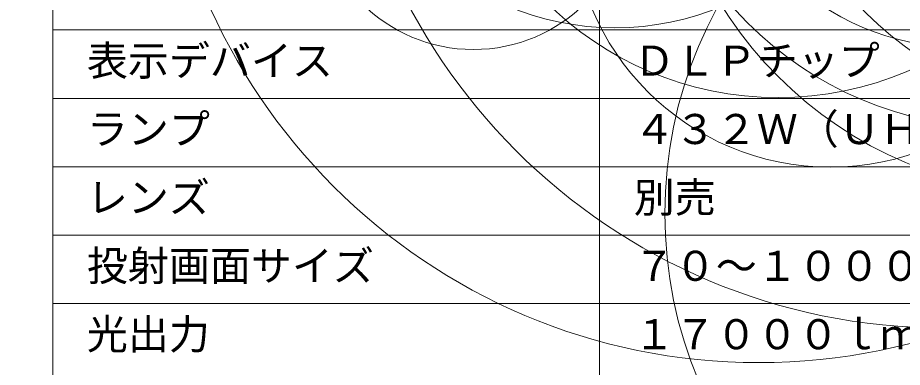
# Model space of a CAD drawing. Units: millimetres, scale not verified. Extents: x -8291 to 8336, y -220 to 16642.
# Drawn here: x -65.1 to -0.4, y -26.2 to -0.6 of the extents above; entities that cross this region are included whole.
import ezdxf
from ezdxf.enums import TextEntityAlignment as Align

# ---------------------------------------------------------------- set-up
doc = ezdxf.new("R2010")
doc.units = ezdxf.units.MM
doc.header["$LTSCALE"] = 0.125
doc.layers.add('0-1_MOJI1', color=7, linetype='Continuous')
doc.layers.add('0-2_WAKU', color=1, linetype='Continuous', lineweight=18)
doc.layers.add('0-5_GAIKEI', color=1, linetype='Continuous', lineweight=18)
doc.styles.add('ＭＳ ゴシック', font='')
doc.styles.get('ＭＳ ゴシック').set_extended_font_data('MS Gothic')

msp = doc.modelspace()

# ---------------------------------------------------------------- linework, layer by layer
at = {"layer": '0-2_WAKU', "color": 4}
for p, q in [((-62.5005, -56.4939), (-62.5005, 3.5061)), ((-22.5005, -56.4939), (-22.5005, 3.5061))]:
    msp.add_line(p, q, dxfattribs=at)
at = {"layer": '0-2_WAKU'}
for p, q in [((-62.5005, -1.4939), (62.4995, -1.4939)), ((62.4995, -6.4939), (-62.5005, -6.4939)), ((62.4995, -11.4939), (-62.5005, -11.4939)), ((62.4995, -16.4939), (-62.5005, -16.4939)), ((-62.5005, -21.4939), (62.4995, -21.4939))]:
    msp.add_line(p, q, dxfattribs=at)
at = {"layer": '0-5_GAIKEI'}
for centre, radius in [((-189.5129, 3.4219), 223.0212), ((-68.4398, 19.9383), 83.1425), ((2.7171, 21.0288), 44.3139), ((-10.8587, 18.1597), 43.975), ((11.2877, 15.8203), 29.3099), ((6.8635, 17.6048), 26.2441), ((15.044, 17.7876), 25.5182), ((-9.4473, 17.6675), 24.1064), ((-21.3739, 18.7867), 20.1188), ((3.8695, 15.5342), 18.2798), ((-5.6231, 7.3766), 18.8997), ((-31.7234, 8.6485), 11.5681), ((13.6582, -14.9121), 31.3866)]:
    msp.add_circle(centre, radius, dxfattribs=at)

# ---------------------------------------------------------------- texts
at = {"layer": '0-1_MOJI1', "style": 'ＭＳ ゴシック'}
for s, p in [('表示デバイス', (-60.0005, -5.4939)), ('ＤＬＰチップ\u3000３枚\u3000ＤＬＰ方式', (-20.0005, -5.4939)), ('ランプ', (-60.0005, -10.4939)), ('４３２Ｗ（ＵＨＭランプ\u3000４灯式）', (-20.0005, -10.4939)), ('レンズ', (-60.0005, -15.4939)), ('別売', (-20.0005, -15.4939)), ('投射画面サイズ', (-60.0005, -20.4939)), ('７０～１０００型（アスペクト比１６：９時）', (-20.0005, -20.4939)), ('光出力', (-60.0005, -25.4939)), ('１７０００ｌｍ（ランプ４灯）', (-20.0005, -25.4939))]:
    msp.add_text(s, height=2.199, dxfattribs=at).set_placement(p, align=Align.BOTTOM_LEFT)

doc.saveas('drawing.dxf')
